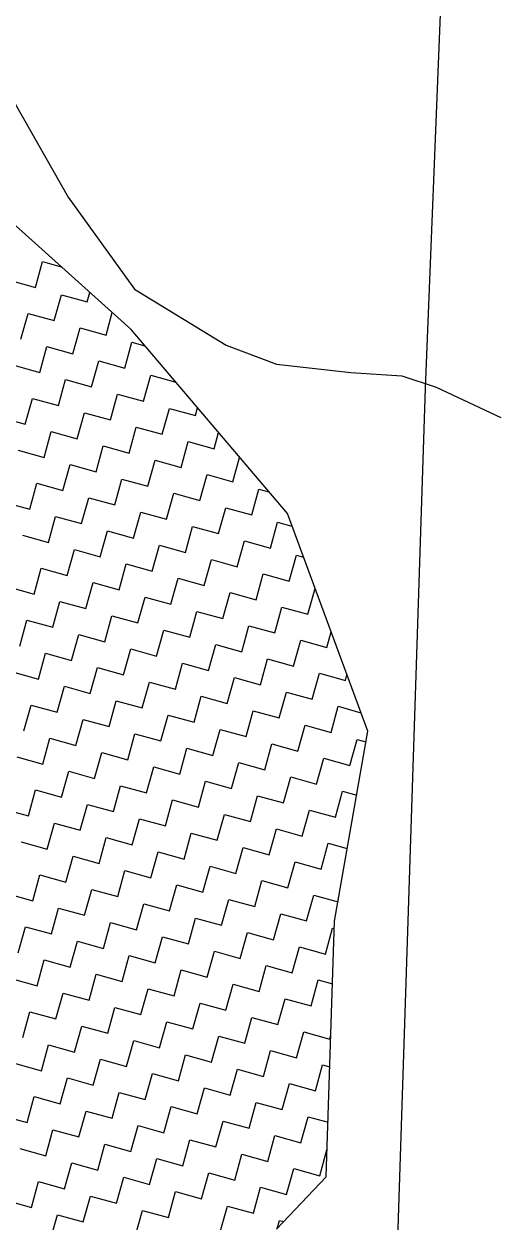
# Model space of a CAD drawing. Header units: metres. Extents: x 291974 to 293244, y 2020596 to 2023640.
# Drawn here: x 292946.6 to 292990.9, y 2023069.5 to 2023180.9 of the extents above; entities that cross this region are included whole.
import ezdxf

# ---------------------------------------------------------------- set-up
doc = ezdxf.new("R2010")
doc.units = ezdxf.units.M
doc.header["$MEASUREMENT"] = 0
for name, color, linetype in [('LINE_WATER', 4, 'Continuous'), ('POLY_HATCH', 12, 'Continuous'), ('POLY_PARCEL', 6, 'Continuous')]:
    doc.layers.add(name, color=color, linetype=linetype)

msp = doc.modelspace()

# ---------------------------------------------------------------- linework, layer by layer
at = {"layer": 'LINE_WATER'}
for p, q in [((292945.81, 2023173.43), (292950.71, 2023164.77)), ((292950.71, 2023164.77), (292956.89, 2023156.19)), ((292956.89, 2023156.19), (292965.41, 2023151)), ((292965.41, 2023151), (292970.06, 2023149.22)), ((292970.06, 2023149.22), (292976.99, 2023148.46)), ((292976.99, 2023148.46), (292981.71, 2023148.14)), ((292981.71, 2023148.14), (292984.91, 2023147.09)), ((292984.91, 2023147.09), (292990.92, 2023144.26))]:
    msp.add_line(p, q, dxfattribs=at)
at = {"layer": 'POLY_HATCH'}
for p, q in [((292956.56, 2023152.44), (292945.52, 2023162.41)), ((292971.08, 2023135.34), (292956.56, 2023152.44)), ((292978.56, 2023115.1), (292971.08, 2023135.34)), ((292975.47, 2023097.43), (292978.56, 2023115.1)), ((292974.7, 2023073.67), (292975.47, 2023097.43)), ((292970.07, 2023068.78), (292974.7, 2023073.67))]:
    msp.add_line(p, q, dxfattribs=at)
at = {"layer": 'POLY_HATCH', "linetype": 'Continuous'}
for p, q in [((292947.68, 2023156.36), (292948.34, 2023158.77)), ((292948.34, 2023158.77), (292950.08, 2023158.29)), ((292945.26, 2023157.03), (292947.68, 2023156.36)), ((292949.42, 2023153.28), (292950.09, 2023155.69)), ((292950.09, 2023155.69), (292952.5, 2023155.02)), ((292952.5, 2023155.02), (292952.74, 2023155.89)), ((292946.34, 2023151.54), (292947.01, 2023153.95)), ((292947.01, 2023153.95), (292949.42, 2023153.28)), ((292954.24, 2023151.94), (292954.81, 2023154.02)), ((292951.16, 2023150.2), (292951.83, 2023152.61)), ((292951.83, 2023152.61), (292954.24, 2023151.94)), ((292948.08, 2023148.46), (292948.75, 2023150.87)), ((292948.75, 2023150.87), (292951.16, 2023150.2)), ((292955.98, 2023148.86), (292956.65, 2023151.27)), ((292956.65, 2023151.27), (292957.83, 2023150.95)), ((292952.9, 2023147.12), (292953.57, 2023149.53)), ((292953.57, 2023149.53), (292955.98, 2023148.86)), ((292945.67, 2023149.13), (292948.08, 2023148.46)), ((292957.72, 2023145.78), (292958.39, 2023148.2)), ((292958.39, 2023148.2), (292960.72, 2023147.55)), ((292949.82, 2023145.38), (292950.49, 2023147.79)), ((292950.49, 2023147.79), (292952.9, 2023147.12)), ((292946.74, 2023143.64), (292947.41, 2023146.05)), ((292947.41, 2023146.05), (292949.82, 2023145.38)), ((292954.64, 2023144.04), (292955.31, 2023146.45)), ((292955.31, 2023146.45), (292957.72, 2023145.78)), ((292959.46, 2023142.71), (292960.13, 2023145.12)), ((292960.13, 2023145.12), (292962.54, 2023144.45)), ((292962.54, 2023144.45), (292962.74, 2023145.16)), ((292944.33, 2023144.31), (292946.74, 2023143.64)), ((292951.56, 2023142.3), (292952.23, 2023144.71)), ((292952.23, 2023144.71), (292954.64, 2023144.04)), ((292948.48, 2023140.56), (292949.15, 2023142.97)), ((292949.15, 2023142.97), (292951.56, 2023142.3)), ((292956.38, 2023140.96), (292957.05, 2023143.37)), ((292957.05, 2023143.37), (292959.46, 2023142.71)), ((292964.28, 2023141.37), (292964.7, 2023142.86)), ((292953.31, 2023139.22), (292953.97, 2023141.63)), ((292953.97, 2023141.63), (292956.38, 2023140.96)), ((292961.21, 2023139.63), (292961.87, 2023142.04)), ((292961.87, 2023142.04), (292964.28, 2023141.37)), ((292946.07, 2023141.23), (292948.48, 2023140.56)), ((292966.03, 2023138.29), (292966.65, 2023140.55)), ((292950.23, 2023137.48), (292950.9, 2023139.89)), ((292950.9, 2023139.89), (292953.31, 2023139.22)), ((292958.13, 2023137.89), (292958.8, 2023140.3)), ((292958.8, 2023140.3), (292961.21, 2023139.63)), ((292947.15, 2023135.74), (292947.82, 2023138.15)), ((292947.82, 2023138.15), (292950.23, 2023137.48)), ((292955.05, 2023136.14), (292955.72, 2023138.55)), ((292955.72, 2023138.55), (292958.13, 2023137.89)), ((292962.95, 2023136.55), (292963.62, 2023138.96)), ((292963.62, 2023138.96), (292966.03, 2023138.29)), ((292959.87, 2023134.81), (292960.54, 2023137.22)), ((292960.54, 2023137.22), (292962.95, 2023136.55)), ((292967.77, 2023135.21), (292968.44, 2023137.62)), ((292968.44, 2023137.62), (292969.36, 2023137.36)), ((292944.74, 2023136.41), (292947.15, 2023135.74)), ((292951.97, 2023134.4), (292952.64, 2023136.81)), ((292952.64, 2023136.81), (292955.05, 2023136.14)), ((292964.69, 2023133.47), (292965.36, 2023135.88)), ((292965.36, 2023135.88), (292967.77, 2023135.21)), ((292948.89, 2023132.66), (292949.56, 2023135.07)), ((292949.56, 2023135.07), (292951.97, 2023134.4)), ((292956.79, 2023133.06), (292957.46, 2023135.47)), ((292957.46, 2023135.47), (292959.87, 2023134.81)), ((292953.71, 2023131.32), (292954.38, 2023133.73)), ((292954.38, 2023133.73), (292956.79, 2023133.06)), ((292961.61, 2023131.73), (292962.28, 2023134.14)), ((292962.28, 2023134.14), (292964.69, 2023133.47)), ((292969.51, 2023132.13), (292970.18, 2023134.54)), ((292970.18, 2023134.54), (292971.51, 2023134.17)), ((292946.48, 2023133.33), (292948.89, 2023132.66)), ((292966.43, 2023130.39), (292967.1, 2023132.8)), ((292967.1, 2023132.8), (292969.51, 2023132.13)), ((292950.63, 2023129.58), (292951.3, 2023131.99)), ((292951.3, 2023131.99), (292953.71, 2023131.32)), ((292958.53, 2023129.99), (292959.2, 2023132.4)), ((292959.2, 2023132.4), (292961.61, 2023131.73)), ((292971.25, 2023129.05), (292971.92, 2023131.46)), ((292971.92, 2023131.46), (292972.58, 2023131.28)), ((292955.45, 2023128.24), (292956.12, 2023130.65)), ((292956.12, 2023130.65), (292958.53, 2023129.99)), ((292963.35, 2023128.65), (292964.02, 2023131.06)), ((292964.02, 2023131.06), (292966.43, 2023130.39)), ((292947.55, 2023127.84), (292948.22, 2023130.25)), ((292948.22, 2023130.25), (292950.63, 2023129.58)), ((292960.27, 2023126.91), (292960.94, 2023129.32)), ((292960.94, 2023129.32), (292963.35, 2023128.65)), ((292968.17, 2023127.31), (292968.84, 2023129.72)), ((292968.84, 2023129.72), (292971.25, 2023129.05)), ((292945.14, 2023128.51), (292947.55, 2023127.84)), ((292952.37, 2023126.5), (292953.04, 2023128.91)), ((292953.04, 2023128.91), (292955.45, 2023128.24)), ((292972.99, 2023125.97), (292973.66, 2023128.37)), ((292949.29, 2023124.76), (292949.96, 2023127.17)), ((292949.96, 2023127.17), (292952.37, 2023126.5)), ((292957.19, 2023125.16), (292957.86, 2023127.57)), ((292957.86, 2023127.57), (292960.27, 2023126.91)), ((292965.09, 2023125.57), (292965.76, 2023127.98)), ((292965.76, 2023127.98), (292968.17, 2023127.31)), ((292954.12, 2023123.42), (292954.78, 2023125.83)), ((292954.78, 2023125.83), (292957.19, 2023125.16)), ((292962.02, 2023123.83), (292962.68, 2023126.24)), ((292962.68, 2023126.24), (292965.09, 2023125.57)), ((292969.92, 2023124.23), (292970.58, 2023126.64)), ((292970.58, 2023126.64), (292972.99, 2023125.97)), ((292946.22, 2023123.02), (292946.88, 2023125.43)), ((292946.88, 2023125.43), (292949.29, 2023124.76)), ((292966.84, 2023122.49), (292967.5, 2023124.9)), ((292967.5, 2023124.9), (292969.92, 2023124.23)), ((292951.04, 2023121.68), (292951.7, 2023124.09)), ((292951.7, 2023124.09), (292954.12, 2023123.42)), ((292958.94, 2023122.09), (292959.6, 2023124.5)), ((292959.6, 2023124.5), (292962.02, 2023123.83)), ((292974.74, 2023122.89), (292975.14, 2023124.35)), ((292955.86, 2023120.34), (292956.53, 2023122.75)), ((292956.53, 2023122.75), (292958.94, 2023122.09)), ((292963.76, 2023120.75), (292964.43, 2023123.16)), ((292964.43, 2023123.16), (292966.84, 2023122.49)), ((292971.66, 2023121.15), (292972.33, 2023123.56)), ((292972.33, 2023123.56), (292974.74, 2023122.89)), ((292947.96, 2023119.94), (292948.63, 2023122.35)), ((292948.63, 2023122.35), (292951.04, 2023121.68)), ((292960.68, 2023119.01), (292961.35, 2023121.42)), ((292961.35, 2023121.42), (292963.76, 2023120.75)), ((292968.58, 2023119.41), (292969.25, 2023121.82)), ((292969.25, 2023121.82), (292971.66, 2023121.15)), ((292945.55, 2023120.61), (292947.96, 2023119.94)), ((292952.78, 2023118.6), (292953.45, 2023121.01)), ((292953.45, 2023121.01), (292955.86, 2023120.34)), ((292973.4, 2023118.07), (292974.07, 2023120.48)), ((292974.07, 2023120.48), (292976.48, 2023119.82)), ((292976.48, 2023119.82), (292976.62, 2023120.34)), ((292949.7, 2023116.86), (292950.37, 2023119.27)), ((292950.37, 2023119.27), (292952.78, 2023118.6)), ((292957.6, 2023117.26), (292958.27, 2023119.67)), ((292958.27, 2023119.67), (292960.68, 2023119.01)), ((292965.5, 2023117.67), (292966.17, 2023120.08)), ((292966.17, 2023120.08), (292968.58, 2023119.41)), ((292962.42, 2023115.93), (292963.09, 2023118.34)), ((292963.09, 2023118.34), (292965.5, 2023117.67)), ((292970.32, 2023116.33), (292970.99, 2023118.74)), ((292970.99, 2023118.74), (292973.4, 2023118.07)), ((292946.62, 2023115.12), (292947.29, 2023117.53)), ((292947.29, 2023117.53), (292949.7, 2023116.86)), ((292954.52, 2023115.52), (292955.19, 2023117.93)), ((292955.19, 2023117.93), (292957.6, 2023117.26)), ((292967.24, 2023114.59), (292967.91, 2023117)), ((292967.91, 2023117), (292970.32, 2023116.33)), ((292975.14, 2023114.99), (292975.81, 2023117.41)), ((292975.81, 2023117.41), (292977.92, 2023116.82)), ((292951.44, 2023113.78), (292952.11, 2023116.19)), ((292952.11, 2023116.19), (292954.52, 2023115.52)), ((292959.34, 2023114.19), (292960.01, 2023116.6)), ((292960.01, 2023116.6), (292962.42, 2023115.93)), ((292956.26, 2023112.44), (292956.93, 2023114.85)), ((292956.93, 2023114.85), (292959.34, 2023114.19)), ((292964.16, 2023112.85), (292964.83, 2023115.26)), ((292964.83, 2023115.26), (292967.24, 2023114.59)), ((292972.06, 2023113.25), (292972.73, 2023115.66)), ((292972.73, 2023115.66), (292975.14, 2023114.99)), ((292948.36, 2023112.04), (292949.03, 2023114.45)), ((292949.03, 2023114.45), (292951.44, 2023113.78)), ((292968.98, 2023111.51), (292969.65, 2023113.92)), ((292969.65, 2023113.92), (292972.06, 2023113.25)), ((292976.88, 2023111.92), (292977.55, 2023114.33)), ((292977.55, 2023114.33), (292978.38, 2023114.1)), ((292945.95, 2023112.71), (292948.36, 2023112.04)), ((292953.18, 2023110.7), (292953.85, 2023113.11)), ((292953.85, 2023113.11), (292956.26, 2023112.44)), ((292961.08, 2023111.11), (292961.75, 2023113.52)), ((292961.75, 2023113.52), (292964.16, 2023112.85)), ((292973.8, 2023110.17), (292974.47, 2023112.58)), ((292974.47, 2023112.58), (292976.88, 2023111.92)), ((292950.1, 2023108.96), (292950.77, 2023111.37)), ((292950.77, 2023111.37), (292953.18, 2023110.7)), ((292958, 2023109.36), (292958.67, 2023111.77)), ((292958.67, 2023111.77), (292961.08, 2023111.11)), ((292965.9, 2023109.77), (292966.57, 2023112.18)), ((292966.57, 2023112.18), (292968.98, 2023111.51)), ((292962.82, 2023108.03), (292963.49, 2023110.44)), ((292963.49, 2023110.44), (292965.9, 2023109.77)), ((292970.72, 2023108.43), (292971.39, 2023110.84)), ((292971.39, 2023110.84), (292973.8, 2023110.17)), ((292947.03, 2023107.22), (292947.69, 2023109.63)), ((292947.69, 2023109.63), (292950.1, 2023108.96)), ((292954.92, 2023107.62), (292955.59, 2023110.03)), ((292955.59, 2023110.03), (292958, 2023109.36)), ((292975.55, 2023107.1), (292976.21, 2023109.51)), ((292976.21, 2023109.51), (292977.52, 2023109.14)), ((292951.85, 2023105.88), (292952.51, 2023108.29)), ((292952.51, 2023108.29), (292954.92, 2023107.62)), ((292959.75, 2023106.29), (292960.41, 2023108.7)), ((292960.41, 2023108.7), (292962.82, 2023108.03)), ((292967.65, 2023106.69), (292968.31, 2023109.1)), ((292968.31, 2023109.1), (292970.72, 2023108.43)), ((292944.61, 2023107.89), (292947.03, 2023107.22)), ((292956.67, 2023104.54), (292957.34, 2023106.95)), ((292957.34, 2023106.95), (292959.75, 2023106.29)), ((292964.57, 2023104.95), (292965.24, 2023107.36)), ((292965.24, 2023107.36), (292967.65, 2023106.69)), ((292972.47, 2023105.35), (292973.14, 2023107.76)), ((292973.14, 2023107.76), (292975.55, 2023107.1)), ((292948.77, 2023104.14), (292949.44, 2023106.55)), ((292949.44, 2023106.55), (292951.85, 2023105.88)), ((292969.39, 2023103.61), (292970.06, 2023106.02)), ((292970.06, 2023106.02), (292972.47, 2023105.35)), ((292946.36, 2023104.81), (292948.77, 2023104.14)), ((292953.59, 2023102.8), (292954.26, 2023105.21)), ((292954.26, 2023105.21), (292956.67, 2023104.54)), ((292961.49, 2023103.21), (292962.16, 2023105.62)), ((292962.16, 2023105.62), (292964.57, 2023104.95)), ((292974.21, 2023102.27), (292974.88, 2023104.68)), ((292974.88, 2023104.68), (292976.65, 2023104.19)), ((292958.41, 2023101.46), (292959.08, 2023103.87)), ((292959.08, 2023103.87), (292961.49, 2023103.21)), ((292966.31, 2023101.87), (292966.98, 2023104.28)), ((292966.98, 2023104.28), (292969.39, 2023103.61)), ((292950.51, 2023101.06), (292951.18, 2023103.47)), ((292951.18, 2023103.47), (292953.59, 2023102.8)), ((292963.23, 2023100.13), (292963.9, 2023102.54)), ((292963.9, 2023102.54), (292966.31, 2023101.87)), ((292971.13, 2023100.53), (292971.8, 2023102.94)), ((292971.8, 2023102.94), (292974.21, 2023102.27)), ((292947.43, 2023099.32), (292948.1, 2023101.73)), ((292948.1, 2023101.73), (292950.51, 2023101.06)), ((292955.33, 2023099.72), (292956, 2023102.13)), ((292956, 2023102.13), (292958.41, 2023101.46)), ((292952.25, 2023097.98), (292952.92, 2023100.39)), ((292952.92, 2023100.39), (292955.33, 2023099.72)), ((292960.15, 2023098.39), (292960.82, 2023100.8)), ((292960.82, 2023100.8), (292963.23, 2023100.13)), ((292968.05, 2023098.79), (292968.72, 2023101.2)), ((292968.72, 2023101.2), (292971.13, 2023100.53)), ((292945.02, 2023099.99), (292947.43, 2023099.32)), ((292964.97, 2023097.05), (292965.64, 2023099.46)), ((292965.64, 2023099.46), (292968.05, 2023098.79)), ((292972.87, 2023097.45), (292973.54, 2023099.86)), ((292973.54, 2023099.86), (292975.79, 2023099.24)), ((292949.17, 2023096.24), (292949.84, 2023098.65)), ((292949.84, 2023098.65), (292952.25, 2023097.98)), ((292957.07, 2023096.64), (292957.74, 2023099.05)), ((292957.74, 2023099.05), (292960.15, 2023098.39)), ((292969.79, 2023095.71), (292970.46, 2023098.12)), ((292970.46, 2023098.12), (292972.87, 2023097.45)), ((292946.09, 2023094.5), (292946.76, 2023096.91)), ((292946.76, 2023096.91), (292949.17, 2023096.24)), ((292953.99, 2023094.9), (292954.66, 2023097.31)), ((292954.66, 2023097.31), (292957.07, 2023096.64)), ((292961.89, 2023095.31), (292962.56, 2023097.72)), ((292962.56, 2023097.72), (292964.97, 2023097.05)), ((292958.81, 2023093.56), (292959.48, 2023095.98)), ((292959.48, 2023095.98), (292961.89, 2023095.31)), ((292966.71, 2023093.97), (292967.38, 2023096.38)), ((292967.38, 2023096.38), (292969.79, 2023095.71)), ((292974.61, 2023094.37), (292975.28, 2023096.78)), ((292975.28, 2023096.78), (292975.45, 2023096.74)), ((292950.91, 2023093.16), (292951.58, 2023095.57)), ((292951.58, 2023095.57), (292953.99, 2023094.9)), ((292963.63, 2023092.23), (292964.3, 2023094.64)), ((292964.3, 2023094.64), (292966.71, 2023093.97)), ((292971.53, 2023092.63), (292972.2, 2023095.04)), ((292972.2, 2023095.04), (292974.61, 2023094.37)), ((292947.83, 2023091.42), (292948.5, 2023093.83)), ((292948.5, 2023093.83), (292950.91, 2023093.16)), ((292955.73, 2023091.82), (292956.4, 2023094.23)), ((292956.4, 2023094.23), (292958.81, 2023093.56)), ((292952.66, 2023090.08), (292953.32, 2023092.49)), ((292953.32, 2023092.49), (292955.73, 2023091.82)), ((292960.56, 2023090.49), (292961.22, 2023092.9)), ((292961.22, 2023092.9), (292963.63, 2023092.23)), ((292968.46, 2023090.89), (292969.12, 2023093.3)), ((292969.12, 2023093.3), (292971.53, 2023092.63)), ((292945.42, 2023092.09), (292947.83, 2023091.42)), ((292965.38, 2023089.15), (292966.05, 2023091.56)), ((292966.05, 2023091.56), (292968.46, 2023090.89)), ((292973.28, 2023089.55), (292973.94, 2023091.96)), ((292973.94, 2023091.96), (292975.28, 2023091.59)), ((292949.58, 2023088.34), (292950.25, 2023090.75)), ((292950.25, 2023090.75), (292952.66, 2023090.08)), ((292957.48, 2023088.74), (292958.15, 2023091.15)), ((292958.15, 2023091.15), (292960.56, 2023090.49)), ((292970.2, 2023087.81), (292970.87, 2023090.22)), ((292970.87, 2023090.22), (292973.28, 2023089.55)), ((292954.4, 2023087), (292955.07, 2023089.41)), ((292955.07, 2023089.41), (292957.48, 2023088.74)), ((292962.3, 2023087.41), (292962.97, 2023089.82)), ((292962.97, 2023089.82), (292965.38, 2023089.15)), ((292946.5, 2023086.6), (292947.17, 2023089.01)), ((292947.17, 2023089.01), (292949.58, 2023088.34)), ((292959.22, 2023085.66), (292959.89, 2023088.08)), ((292959.89, 2023088.08), (292962.3, 2023087.41)), ((292967.12, 2023086.07), (292967.79, 2023088.48)), ((292967.79, 2023088.48), (292970.2, 2023087.81)), ((292951.32, 2023085.26), (292951.99, 2023087.67)), ((292951.99, 2023087.67), (292954.4, 2023087)), ((292971.94, 2023084.73), (292972.61, 2023087.14)), ((292972.61, 2023087.14), (292975.02, 2023086.47)), ((292975.02, 2023086.47), (292975.13, 2023086.87)), ((292948.24, 2023083.52), (292948.91, 2023085.93)), ((292948.91, 2023085.93), (292951.32, 2023085.26)), ((292956.14, 2023083.92), (292956.81, 2023086.33)), ((292956.81, 2023086.33), (292959.22, 2023085.66)), ((292964.04, 2023084.33), (292964.71, 2023086.74)), ((292964.71, 2023086.74), (292967.12, 2023086.07)), ((292960.96, 2023082.59), (292961.63, 2023085)), ((292961.63, 2023085), (292964.04, 2023084.33)), ((292968.86, 2023082.99), (292969.53, 2023085.4)), ((292969.53, 2023085.4), (292971.94, 2023084.73)), ((292945.83, 2023084.19), (292948.24, 2023083.52)), ((292953.06, 2023082.18), (292953.73, 2023084.59)), ((292953.73, 2023084.59), (292956.14, 2023083.92)), ((292965.78, 2023081.25), (292966.45, 2023083.66)), ((292966.45, 2023083.66), (292968.86, 2023082.99)), ((292973.68, 2023081.65), (292974.35, 2023084.06)), ((292974.35, 2023084.06), (292975.03, 2023083.88)), ((292949.98, 2023080.44), (292950.65, 2023082.85)), ((292950.65, 2023082.85), (292953.06, 2023082.18)), ((292957.88, 2023080.84), (292958.55, 2023083.25)), ((292958.55, 2023083.25), (292960.96, 2023082.59)), ((292954.8, 2023079.1), (292955.47, 2023081.51)), ((292955.47, 2023081.51), (292957.88, 2023080.84)), ((292962.7, 2023079.51), (292963.37, 2023081.92)), ((292963.37, 2023081.92), (292965.78, 2023081.25)), ((292970.6, 2023079.91), (292971.27, 2023082.32)), ((292971.27, 2023082.32), (292973.68, 2023081.65)), ((292946.9, 2023078.7), (292947.57, 2023081.11)), ((292947.57, 2023081.11), (292949.98, 2023080.44)), ((292959.62, 2023077.76), (292960.29, 2023080.18)), ((292960.29, 2023080.18), (292962.7, 2023079.51)), ((292967.52, 2023078.17), (292968.19, 2023080.58)), ((292968.19, 2023080.58), (292970.6, 2023079.91)), ((292944.49, 2023079.37), (292946.9, 2023078.7)), ((292951.72, 2023077.36), (292952.39, 2023079.77)), ((292952.39, 2023079.77), (292954.8, 2023079.1)), ((292972.34, 2023076.83), (292973.01, 2023079.24)), ((292973.01, 2023079.24), (292974.86, 2023078.73)), ((292948.64, 2023075.62), (292949.31, 2023078.03)), ((292949.31, 2023078.03), (292951.72, 2023077.36)), ((292956.54, 2023076.02), (292957.21, 2023078.43)), ((292957.21, 2023078.43), (292959.62, 2023077.76)), ((292964.44, 2023076.43), (292965.11, 2023078.84)), ((292965.11, 2023078.84), (292967.52, 2023078.17)), ((292961.37, 2023074.69), (292962.03, 2023077.1)), ((292962.03, 2023077.1), (292964.44, 2023076.43)), ((292969.27, 2023075.09), (292969.93, 2023077.5)), ((292969.93, 2023077.5), (292972.34, 2023076.83)), ((292946.23, 2023076.29), (292948.64, 2023075.62)), ((292953.47, 2023074.28), (292954.13, 2023076.69)), ((292954.13, 2023076.69), (292956.54, 2023076.02)), ((292966.19, 2023073.35), (292966.85, 2023075.76)), ((292966.85, 2023075.76), (292969.27, 2023075.09)), ((292974.09, 2023073.75), (292974.75, 2023076.16)), ((292974.75, 2023076.16), (292974.78, 2023076.16)), ((292950.39, 2023072.54), (292951.05, 2023074.95)), ((292951.05, 2023074.95), (292953.47, 2023074.28)), ((292958.29, 2023072.94), (292958.95, 2023075.35)), ((292958.95, 2023075.35), (292961.37, 2023074.69)), ((292955.21, 2023071.2), (292955.88, 2023073.61)), ((292955.88, 2023073.61), (292958.29, 2023072.94)), ((292963.11, 2023071.61), (292963.78, 2023074.02)), ((292963.78, 2023074.02), (292966.19, 2023073.35)), ((292971.01, 2023072.01), (292971.68, 2023074.42)), ((292971.68, 2023074.42), (292974.09, 2023073.75)), ((292947.31, 2023070.8), (292947.98, 2023073.21)), ((292947.98, 2023073.21), (292950.39, 2023072.54)), ((292967.93, 2023070.27), (292968.6, 2023072.68)), ((292968.6, 2023072.68), (292971.01, 2023072.01)), ((292944.9, 2023071.47), (292947.31, 2023070.8)), ((292952.13, 2023069.46), (292952.8, 2023071.87)), ((292952.8, 2023071.87), (292955.21, 2023071.2)), ((292960.03, 2023069.86), (292960.7, 2023072.28)), ((292960.7, 2023072.28), (292963.11, 2023071.61)), ((292949.05, 2023067.72), (292949.72, 2023070.13)), ((292949.72, 2023070.13), (292952.13, 2023069.46)), ((292956.95, 2023068.12), (292957.62, 2023070.53)), ((292957.62, 2023070.53), (292960.03, 2023069.86)), ((292964.85, 2023068.53), (292965.52, 2023070.94)), ((292965.52, 2023070.94), (292967.93, 2023070.27)), ((292970.13, 2023068.85), (292970.34, 2023069.6)), ((292970.34, 2023069.6), (292970.74, 2023069.49))]:
    msp.add_line(p, q, dxfattribs=at)
at = {"layer": 'POLY_PARCEL'}
for p, q in [((292986.27, 2023206.85), (292983.88, 2023147)), ((292983.88, 2023147), (292980.75, 2023050.6))]:
    msp.add_line(p, q, dxfattribs=at)

doc.saveas('drawing.dxf')
